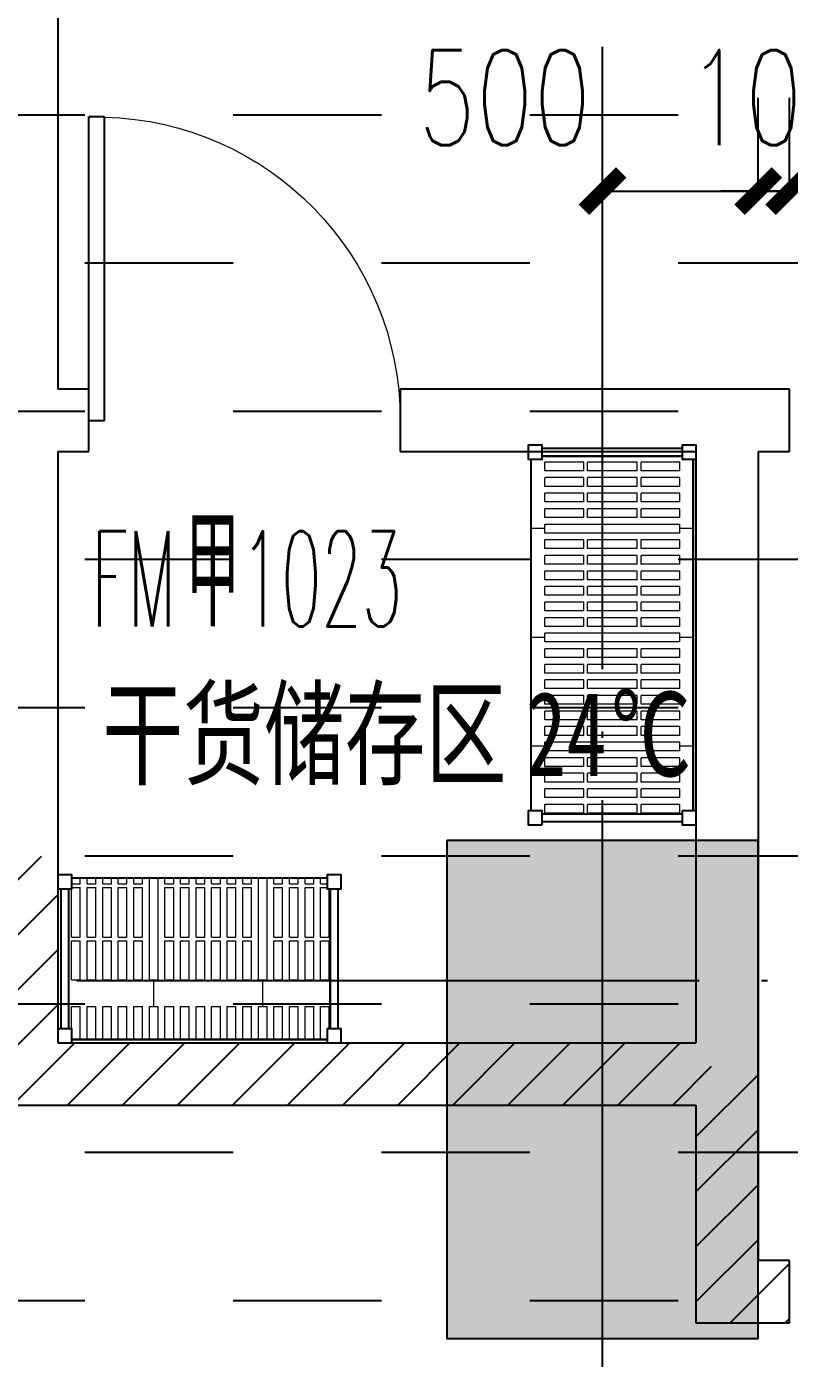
# Model space of a CAD drawing. Header units: millimetres. Extents: x 12325263 to 13848842, y -1463133 to 573208.
# Drawn here: x 12576147 to 12578597, y -844101 to -839822 of the extents above; entities that cross this region are included whole.
import ezdxf
from ezdxf.xclip import XClip

# ---------------------------------------------------------------- set-up
doc = ezdxf.new("R2010")
doc.units = ezdxf.units.MM
doc.header["$LTSCALE"] = 1000
doc.header["$XCLIPFRAME"] = 0
doc.linetypes.add('DOTE', pattern=[2.42, 2, -0.2, 0.02, -0.2])
for name, color, linetype in [('A-ANNO-DIMS', 83, 'Continuous'), ('A-ANNO-TEXT', 7, 'Continuous'), ('A-AXIS', 16, 'DOTE'), ('A-COLS', 6, 'Continuous'), ('A-WALL', 5, 'Continuous'), ('A-WALL-PATT', 8, 'Continuous'), ('A_WALL(防火墙)', 151, 'Continuous'), ('DOOR_FIRE', 1, 'Continuous'), ('DOOR_FIRE_TEXT', 7, 'Continuous'), ('fur202301', 252, 'Continuous'), ('PUB_HATCH', 8, 'Continuous'), ('WALL', 5, 'Continuous'), ('WALL-SHATCH', 8, 'Continuous'), ('建筑-楼板开洞', 251, 'Continuous')]:
    doc.layers.add(name, color=color, linetype=linetype)
doc.styles.add('_TCH_DIM_T3', font='SIMPLEX.shx', dxfattribs={"width": 0.705882, "bigfont": 'GBCBIG.shx'})
doc.styles.add('_TCH_WINDOW', font='SIMPLEX', dxfattribs={"width": 0.7, "height": 3.5, "bigfont": 'GBCBIG'})
doc.styles.add('TITXV', font='', dxfattribs={"width": 0.7})
doc.styles.get('TITXV').set_extended_font_data('SimSun')
doc.dimstyles.new('_TCH_ARCH&&120', dxfattribs={"dimtxt": 306, "dimasz": 120, "dimexe": 300, "dimexo": 360, "dimgap": 147, "dimtad": 1, "dimdec": 0, "dimzin": 0, "dimdsep": 46, "dimtxsty": '_TCH_DIM_T3', "dimblk": 'ARCHTICK', "dimcen": 0.09, "dimclrt": 7, "dimazin": 2, "dimtfac": 1, "dimtdec": 0, "dimtix": 1, "dimtmove": 2, "dimatfit": 3, "dimfxl": 1, "dimfxlon": 1, "dimtolj": 1, "dimtzin": 0, "dimarcsym": 0})
pattern_1 = [(45, (0, 89.76), (-88.388383, 88.388383), [])]

# ---------------------------------------------------------------- blocks, each defined once
blk = doc.blocks.new('adgshg13-A$C7F010FC0')
at = {"layer": 'WALL-SHATCH'}
h = blk.add_hatch(color=256, dxfattribs=at)
h.dxf.hatch_style = 1
h.paths.add_polyline_path([(-60384.2, -16880.9), (-763.2, 197.5), (12587.6, -13153.3), (12587.6, -157996), (-162964.9, -188820.4), (-171262.4, -180522.9), (-171262.4, -31310.9), (-150707.2, -10755.7), (-131860.1, -7980.9), (-99162.4, -7980.9), (-99162.4, -4980.9), (-76620.4, -4980.9), (-70107.7, -16880.9)], flags=16)
h.paths.add_polyline_path([(-60091.2, -16380.9), (-646.9, 646.9), (12987.6, -12987.6), (12987.6, -158331.9), (-163100.6, -189250.4), (-171662.4, -180688.6), (-171662.4, -31145.2), (-150777.9, -10260.7), (-131896.7, -7480.9), (-99562.4, -7480.9), (-99562.4, -4580.9), (-76365.6, -4580.9), (-69907.5, -16380.9)])
blk = doc.blocks.new('A$C4C7A72D3')
at = {"layer": 'WALL', "color": 1}
blk.add_blockref('adgshg13-A$C7F010FC0', (210433, 205503.6), dxfattribs=at)
blk = doc.blocks.new('qlzw')
at = {"layer": 'A-AXIS'}
for p, q in [((12444566.8, 979489.8), (12444566.8, 1082089.8)), ((12411416.8, 1038989.8), (12486866.8, 1038989.8))]:
    blk.add_line(p, q, dxfattribs=at)
blk = doc.blocks.new('_FZH')
blk.add_lwpolyline([(-0.5, -0.5), (0.5, -0.5), (0.5, 0.5), (-0.5, 0.5)], close=True)
at = {"layer": 'PUB_HATCH'}
blk.add_solid([(-0.5, -0.5), (0.5, -0.5), (-0.5, 0.5), (0.5, 0.5)], dxfattribs=at)
blk = doc.blocks.new('asdfdsfds')
at = {"layer": 'A-COLS', "xscale": 1600, "yscale": 1000, "zscale": 1000, "rotation": 270}
blk.add_blockref('_FZH', (-26300, 42650), dxfattribs=at)
blk = doc.blocks.new('*U1652')
at = {"layer": 'fur202301', "lineweight": 0}
h = blk.add_hatch(dxfattribs=at)
h.set_pattern_fill('CAMBRO层板', color=256, pattern_type=2)
h.set_pattern_definition([(0, (-5559.2, -2045), (0, 520), [28, -322]), (0, (-5559.2, -1920), (0, 520), [28, -322]), (90, (-5559.18, -2045.03), (-350, 2e-14), [125, -395]), (90, (-5531.18, -2045.03), (-350, 2e-14), [125, -395]), (0, (-5559.2, -1748), (0, 520), [28, -322]), (0, (-5559.2, -1908), (0, 520), [28, -322]), (90, (-5559.18, -1908.03), (-350, 2e-14), [160, -360]), (90, (-5531.18, -1908.03), (-350, 2e-14), [160, -360]), (0, (-5559.2, -1611), (0, 520), [28, -322]), (0, (-5559.2, -1736), (0, 520), [28, -322]), (90, (-5559.18, -1736.03), (-350, 2e-14), [125, -395]), (90, (-5531.18, -1736.03), (-350, 2e-14), [125, -395]), (0, (-5509.2, -2045), (0, 520), [28, -322]), (0, (-5509.2, -1920), (0, 520), [28, -322]), (90, (-5509.18, -2045.03), (-350, 2e-14), [125, -395]), (90, (-5481.18, -2045.03), (-350, 2e-14), [125, -395]), (0, (-5509.2, -1748), (0, 520), [28, -322]), (0, (-5509.2, -1908), (0, 520), [28, -322]), (90, (-5509.18, -1908.03), (-350, 2e-14), [160, -360]), (90, (-5481.18, -1908.03), (-350, 2e-14), [160, -360]), (0, (-5509.2, -1611), (0, 520), [28, -322]), (0, (-5509.2, -1736), (0, 520), [28, -322]), (90, (-5509.18, -1736.03), (-350, 2e-14), [125, -395]), (90, (-5481.18, -1736.03), (-350, 2e-14), [125, -395]), (0, (-5459.2, -2045), (0, 520), [28, -322]), (0, (-5459.2, -1920), (0, 520), [28, -322]), (90, (-5459.18, -2045.03), (-350, 2e-14), [125, -395]), (90, (-5431.18, -2045.03), (-350, 2e-14), [125, -395]), (0, (-5459.2, -1748), (0, 520), [28, -322]), (0, (-5459.2, -1908), (0, 520), [28, -322]), (90, (-5459.18, -1908.03), (-350, 2e-14), [160, -360]), (90, (-5431.18, -1908.03), (-350, 2e-14), [160, -360]), (0, (-5459.2, -1611), (0, 520), [28, -322]), (0, (-5459.2, -1736), (0, 520), [28, -322]), (90, (-5459.18, -1736.03), (-350, 2e-14), [125, -395]), (90, (-5431.18, -1736.03), (-350, 2e-14), [125, -395]), (0, (-5409.2, -2045), (0, 520), [28, -322]), (0, (-5409.2, -1920), (0, 520), [28, -322]), (90, (-5409.18, -2045.03), (-350, 2e-14), [125, -395]), (90, (-5381.18, -2045.03), (-350, 2e-14), [125, -395]), (0, (-5409.2, -1748), (0, 520), [28, -322]), (0, (-5409.2, -1908), (0, 520), [28, -322]), (90, (-5409.18, -1908.03), (-350, 2e-14), [160, -360]), (90, (-5381.18, -1908.03), (-350, 2e-14), [160, -360]), (0, (-5409.2, -1611), (0, 520), [28, -322]), (0, (-5409.2, -1736), (0, 520), [28, -322]), (90, (-5409.18, -1736.03), (-350, 2e-14), [125, -395]), (90, (-5381.18, -1736.03), (-350, 2e-14), [125, -395]), (0, (-5359.2, -2045), (0, 520), [28, -322]), (0, (-5359.2, -1920), (0, 520), [28, -322]), (90, (-5359.18, -2045.03), (-350, 2e-14), [125, -395]), (90, (-5331.18, -2045.03), (-350, 2e-14), [125, -395]), (0, (-5359.2, -1748), (0, 520), [28, -322]), (0, (-5359.2, -1908), (0, 520), [28, -322]), (90, (-5359.18, -1908.03), (-350, 2e-14), [160, -360]), (90, (-5331.18, -1908.03), (-350, 2e-14), [160, -360]), (0, (-5359.2, -1611), (0, 520), [28, -322]), (0, (-5359.2, -1736), (0, 520), [28, -322]), (90, (-5359.18, -1736.03), (-350, 2e-14), [125, -395]), (90, (-5331.18, -1736.03), (-350, 2e-14), [125, -395]), (0, (-5309.2, -2045), (0, 520), [28, -322]), (0, (-5309.2, -1920), (0, 520), [28, -322]), (90, (-5309.18, -2045.03), (-350, 2e-14), [125, -395]), (90, (-5281.18, -2045.03), (-350, 2e-14), [125, -395]), (0, (-5309.2, -1748), (0, 520), [28, -322]), (0, (-5309.2, -1908), (0, 520), [28, -322]), (90, (-5309.18, -1908.03), (-350, 2e-14), [160, -360]), (90, (-5281.18, -1908.03), (-350, 2e-14), [160, -360]), (0, (-5309.2, -1611), (0, 520), [28, -322]), (0, (-5309.2, -1736), (0, 520), [28, -322]), (90, (-5309.18, -1736.03), (-350, 2e-14), [125, -395]), (90, (-5281.18, -1736.03), (-350, 2e-14), [125, -395]), (0, (-5259.2, -2045), (0, 520), [28, -322]), (0, (-5259.2, -1611), (0, 520), [28, -322]), (90, (-5259.18, -2045.03), (-350, 2e-14), [434, -86]), (90, (-5231.18, -2045.03), (-350, 2e-14), [434, -86]), (90, (-5244.5, -1610.93), (-350, 2e-14), [43.033, -476.967]), (90, (-5244.5, -2087.9), (-350, 2e-14), [42.776, -477.224])])
h.paths.add_polyline_path([(35, -45), (45, -45), (45, -10), (865, -10), (865, -45), (875, -45), (875, -495), (865, -495), (865, -530), (45, -530), (45, -495), (35, -495)])
for points in [[(0, -45), (45, -45), (45, 0), (0, 0)], [(865, -45), (910, -45), (910, 0), (865, 0)], [(35, -45), (45, -45), (45, -10), (865, -10), (865, -45), (875, -45), (875, -495), (865, -495), (865, -530), (45, -530), (45, -495), (35, -495)], [(0, -540), (45, -540), (45, -495), (0, -495)], [(865, -540), (910, -540), (910, -495), (865, -495)]]:
    blk.add_lwpolyline(points, close=True)
for points in [[(45, -10), (865, -10)], [(10, -495), (10, -45)], [(35, -495), (35, -45)], [(875, -495), (875, -45)], [(900, -495), (900, -45)], [(45, -530), (865, -530)]]:
    blk.add_lwpolyline(points)
blk = doc.blocks.new('*U1647')
at = {"layer": 'fur202301', "lineweight": 0}
h = blk.add_hatch(dxfattribs=at)
h.set_pattern_fill('CAMBRO层板', color=256, pattern_type=2)
h.set_pattern_definition([(0, (-5249.2, -2045), (0, 520), [28, -322]), (0, (-5249.2, -1920), (0, 520), [28, -322]), (90, (-5249.18, -2045.03), (-350, 2e-14), [125, -395]), (90, (-5221.18, -2045.03), (-350, 2e-14), [125, -395]), (0, (-5249.2, -1748), (0, 520), [28, -322]), (0, (-5249.2, -1908), (0, 520), [28, -322]), (90, (-5249.18, -1908.03), (-350, 2e-14), [160, -360]), (90, (-5221.18, -1908.03), (-350, 2e-14), [160, -360]), (0, (-5249.2, -1611), (0, 520), [28, -322]), (0, (-5249.2, -1736), (0, 520), [28, -322]), (90, (-5249.18, -1736.03), (-350, 2e-14), [125, -395]), (90, (-5221.18, -1736.03), (-350, 2e-14), [125, -395]), (0, (-5199.2, -2045), (0, 520), [28, -322]), (0, (-5199.2, -1920), (0, 520), [28, -322]), (90, (-5199.18, -2045.03), (-350, 2e-14), [125, -395]), (90, (-5171.18, -2045.03), (-350, 2e-14), [125, -395]), (0, (-5199.2, -1748), (0, 520), [28, -322]), (0, (-5199.2, -1908), (0, 520), [28, -322]), (90, (-5199.18, -1908.03), (-350, 2e-14), [160, -360]), (90, (-5171.18, -1908.03), (-350, 2e-14), [160, -360]), (0, (-5199.2, -1611), (0, 520), [28, -322]), (0, (-5199.2, -1736), (0, 520), [28, -322]), (90, (-5199.18, -1736.03), (-350, 2e-14), [125, -395]), (90, (-5171.18, -1736.03), (-350, 2e-14), [125, -395]), (0, (-5149.2, -2045), (0, 520), [28, -322]), (0, (-5149.2, -1920), (0, 520), [28, -322]), (90, (-5149.18, -2045.03), (-350, 2e-14), [125, -395]), (90, (-5121.18, -2045.03), (-350, 2e-14), [125, -395]), (0, (-5149.2, -1748), (0, 520), [28, -322]), (0, (-5149.2, -1908), (0, 520), [28, -322]), (90, (-5149.18, -1908.03), (-350, 2e-14), [160, -360]), (90, (-5121.18, -1908.03), (-350, 2e-14), [160, -360]), (0, (-5149.2, -1611), (0, 520), [28, -322]), (0, (-5149.2, -1736), (0, 520), [28, -322]), (90, (-5149.18, -1736.03), (-350, 2e-14), [125, -395]), (90, (-5121.18, -1736.03), (-350, 2e-14), [125, -395]), (0, (-5099.2, -2045), (0, 520), [28, -322]), (0, (-5099.2, -1920), (0, 520), [28, -322]), (90, (-5099.18, -2045.03), (-350, 2e-14), [125, -395]), (90, (-5071.18, -2045.03), (-350, 2e-14), [125, -395]), (0, (-5099.2, -1748), (0, 520), [28, -322]), (0, (-5099.2, -1908), (0, 520), [28, -322]), (90, (-5099.18, -1908.03), (-350, 2e-14), [160, -360]), (90, (-5071.18, -1908.03), (-350, 2e-14), [160, -360]), (0, (-5099.2, -1611), (0, 520), [28, -322]), (0, (-5099.2, -1736), (0, 520), [28, -322]), (90, (-5099.18, -1736.03), (-350, 2e-14), [125, -395]), (90, (-5071.18, -1736.03), (-350, 2e-14), [125, -395]), (0, (-5049.2, -2045), (0, 520), [28, -322]), (0, (-5049.2, -1920), (0, 520), [28, -322]), (90, (-5049.18, -2045.03), (-350, 2e-14), [125, -395]), (90, (-5021.18, -2045.03), (-350, 2e-14), [125, -395]), (0, (-5049.2, -1748), (0, 520), [28, -322]), (0, (-5049.2, -1908), (0, 520), [28, -322]), (90, (-5049.18, -1908.03), (-350, 2e-14), [160, -360]), (90, (-5021.18, -1908.03), (-350, 2e-14), [160, -360]), (0, (-5049.2, -1611), (0, 520), [28, -322]), (0, (-5049.2, -1736), (0, 520), [28, -322]), (90, (-5049.18, -1736.03), (-350, 2e-14), [125, -395]), (90, (-5021.18, -1736.03), (-350, 2e-14), [125, -395]), (0, (-4999.2, -2045), (0, 520), [28, -322]), (0, (-4999.2, -1920), (0, 520), [28, -322]), (90, (-4999.18, -2045.03), (-350, 2e-14), [125, -395]), (90, (-4971.18, -2045.03), (-350, 2e-14), [125, -395]), (0, (-4999.2, -1748), (0, 520), [28, -322]), (0, (-4999.2, -1908), (0, 520), [28, -322]), (90, (-4999.18, -1908.03), (-350, 2e-14), [160, -360]), (90, (-4971.18, -1908.03), (-350, 2e-14), [160, -360]), (0, (-4999.2, -1611), (0, 520), [28, -322]), (0, (-4999.2, -1736), (0, 520), [28, -322]), (90, (-4999.18, -1736.03), (-350, 2e-14), [125, -395]), (90, (-4971.18, -1736.03), (-350, 2e-14), [125, -395]), (0, (-4949.2, -2045), (0, 520), [28, -322]), (0, (-4949.2, -1611), (0, 520), [28, -322]), (90, (-4949.18, -2045.03), (-350, 2e-14), [434, -86]), (90, (-4921.18, -2045.03), (-350, 2e-14), [434, -86]), (90, (-4934.5, -1610.93), (-350, 2e-14), [43.033, -476.967]), (90, (-4934.5, -2087.9), (-350, 2e-14), [42.776, -477.224])])
h.paths.add_polyline_path([(35, -45), (45, -45), (45, -10), (1175, -10), (1175, -45), (1185, -45), (1185, -495), (1175, -495), (1175, -530), (45, -530), (45, -495), (35, -495)])
for points in [[(0, -45), (45, -45), (45, 0), (0, 0)], [(1175, -45), (1220, -45), (1220, 0), (1175, 0)], [(35, -45), (45, -45), (45, -10), (1175, -10), (1175, -45), (1185, -45), (1185, -495), (1175, -495), (1175, -530), (45, -530), (45, -495), (35, -495)], [(0, -540), (45, -540), (45, -495), (0, -495)], [(1175, -540), (1220, -540), (1220, -495), (1175, -495)]]:
    blk.add_lwpolyline(points, close=True)
for points in [[(45, -10), (1175, -10)], [(10, -495), (10, -45)], [(35, -495), (35, -45)], [(1185, -495), (1185, -45)], [(1210, -495), (1210, -45)], [(45, -530), (1175, -530)]]:
    blk.add_lwpolyline(points)
blk = doc.blocks.new('sdfgsdffhg')
at = {"layer": 'fur202301', "rotation": 90}
blk.add_blockref('*U1647', (-3326.6, 31669.9, 0), dxfattribs=at)
at = {"layer": 'fur202301'}
blk.add_blockref('*U1652', (-4836.6, 31510), dxfattribs=at)
blk = doc.blocks.new('_ArchTick')
at = {"color": 0, "linetype": 'ByBlock', "const_width": 0.4}
blk.add_lwpolyline([(-0.5, -0.5), (0.5, 0.5)], dxfattribs=at)
blk = doc.blocks.new('*D4195')
at = {"layer": 'A-ANNO-DIMS', "color": 0, "lineweight": -2, "transparency": 16777216}
for p, q in [((12578596.8, -840351), (12578596.8, -840050)), ((12579596.8, -840351), (12579596.8, -840050)), ((12578596.8, -840350), (12578476.8, -840350)), ((12578596.8, -840350), (12579596.8, -840350)), ((12579596.8, -840350), (12579716.8, -840350))]:
    blk.add_line(p, q, dxfattribs=at)
at = {"layer": 'Defpoints', "color": 0, "transparency": 16777216}
for p in [(12579596.8, -840350), (12578596.8, -840986.8), (12579596.8, -840986.8)]:
    blk.add_point(p, dxfattribs=at)
at = {"layer": 'A-ANNO-DIMS', "color": 0, "lineweight": -2, "transparency": 16777216, "xscale": 120, "yscale": 120, "zscale": 120}
blk.add_blockref('_ArchTick', (12578596.8, -840350), dxfattribs=at)
at = {"layer": 'A-ANNO-DIMS', "color": 0, "lineweight": -2, "transparency": 16777216, "xscale": 120, "yscale": 120, "zscale": 120, "rotation": 180}
blk.add_blockref('_ArchTick', (12579596.8, -840350), dxfattribs=at)
at = {"layer": 'A-ANNO-DIMS', "color": 7, "transparency": 16777216, "insert": (12579096.8, -840050), "char_height": 306, "attachment_point": 5, "style": '_TCH_DIM_T3'}
blk.add_mtext('\\A1;1000', dxfattribs=at)
blk = doc.blocks.new('*D4196')
at = {"layer": 'A-ANNO-DIMS', "color": 0, "lineweight": -2, "transparency": 16777216}
for p, q in [((12578496.8, -840351), (12578496.8, -840050)), ((12578596.8, -840351), (12578596.8, -840050)), ((12578496.8, -840350), (12578376.8, -840350)), ((12578496.8, -840350), (12578596.8, -840350)), ((12578596.8, -840350), (12578716.8, -840350))]:
    blk.add_line(p, q, dxfattribs=at)
at = {"layer": 'Defpoints', "color": 0, "transparency": 16777216}
for p in [(12578596.8, -840350), (12578496.8, -840986.8), (12578596.8, -840986.8)]:
    blk.add_point(p, dxfattribs=at)
at = {"layer": 'A-ANNO-DIMS', "color": 0, "lineweight": -2, "transparency": 16777216, "xscale": 120, "yscale": 120, "zscale": 120}
blk.add_blockref('_ArchTick', (12578496.8, -840350), dxfattribs=at)
at = {"layer": 'A-ANNO-DIMS', "color": 0, "lineweight": -2, "transparency": 16777216, "xscale": 120, "yscale": 120, "zscale": 120, "rotation": 180}
blk.add_blockref('_ArchTick', (12578596.8, -840350), dxfattribs=at)
at = {"layer": 'A-ANNO-DIMS', "color": 7, "transparency": 16777216, "insert": (12578546.8, -840050), "char_height": 306, "attachment_point": 5, "style": '_TCH_DIM_T3'}
blk.add_mtext('\\A1;100', dxfattribs=at)
blk = doc.blocks.new('*D4197')
at = {"layer": 'A-ANNO-DIMS', "color": 0, "lineweight": -2, "transparency": 16777216}
for p, q in [((12577996.8, -840351), (12577996.8, -840050)), ((12578496.8, -840351), (12578496.8, -840050)), ((12577996.8, -840350), (12578496.8, -840350))]:
    blk.add_line(p, q, dxfattribs=at)
at = {"layer": 'Defpoints', "color": 0, "transparency": 16777216}
for p in [(12578496.8, -840350), (12577996.8, -840986.8), (12578496.8, -840986.8)]:
    blk.add_point(p, dxfattribs=at)
at = {"layer": 'A-ANNO-DIMS', "color": 0, "lineweight": -2, "transparency": 16777216, "xscale": 120, "yscale": 120, "zscale": 120, "rotation": 180}
blk.add_blockref('_ArchTick', (12577996.8, -840350), dxfattribs=at)
at = {"layer": 'A-ANNO-DIMS', "color": 0, "lineweight": -2, "transparency": 16777216, "xscale": 120, "yscale": 120, "zscale": 120}
blk.add_blockref('_ArchTick', (12578496.8, -840350), dxfattribs=at)
at = {"layer": 'A-ANNO-DIMS', "color": 7, "transparency": 16777216, "insert": (12577682.4, -840050), "char_height": 306, "attachment_point": 5, "style": '_TCH_DIM_T3'}
blk.add_mtext('\\A1;500', dxfattribs=at)
blk = doc.blocks.new('*D4323')
at = {"layer": 'A-ANNO-DIMS', "color": 0, "lineweight": -2, "transparency": 16777216}
for p, q in [((12575531, -840236.8), (12575230, -840236.8)), ((12575530, -841186.8), (12575530, -840236.8)), ((12575531, -841186.8), (12575230, -841186.8))]:
    blk.add_line(p, q, dxfattribs=at)
at = {"layer": 'Defpoints', "color": 0, "transparency": 16777216}
for p in [(12575530, -840236.8), (12576246.8, -840236.8), (12576246.8, -841186.8)]:
    blk.add_point(p, dxfattribs=at)
at = {"layer": 'A-ANNO-DIMS', "color": 0, "lineweight": -2, "transparency": 16777216, "xscale": 120, "yscale": 120, "zscale": 120}
for p, rotation in [((12575530, -840236.8), 90), ((12575530, -841186.8), 270)]:
    blk.add_blockref('_ArchTick', p, dxfattribs=dict(at, rotation=rotation))
at = {"layer": 'A-ANNO-DIMS', "color": 7, "transparency": 16777216, "insert": (12575230, -840711.8), "char_height": 306, "attachment_point": 5, "rotation": 90, "style": '_TCH_DIM_T3'}
blk.add_mtext('\\A1;950', dxfattribs=at)
blk = doc.blocks.new('*D4324')
at = {"layer": 'A-ANNO-DIMS', "color": 0, "lineweight": -2, "transparency": 16777216}
for p, q in [((12575531, -841186.8), (12575230, -841186.8)), ((12575530, -842386.8), (12575530, -841186.8)), ((12575531, -842386.8), (12575230, -842386.8))]:
    blk.add_line(p, q, dxfattribs=at)
at = {"layer": 'Defpoints', "color": 0, "transparency": 16777216}
for p in [(12575530, -841186.8), (12576246.8, -841186.8), (12576246.8, -842386.8)]:
    blk.add_point(p, dxfattribs=at)
at = {"layer": 'A-ANNO-DIMS', "color": 0, "lineweight": -2, "transparency": 16777216, "xscale": 120, "yscale": 120, "zscale": 120}
for p, rotation in [((12575530, -841186.8), 90), ((12575530, -842386.8), 270)]:
    blk.add_blockref('_ArchTick', p, dxfattribs=dict(at, rotation=rotation))
at = {"layer": 'A-ANNO-DIMS', "color": 7, "transparency": 16777216, "insert": (12575230, -841786.8), "char_height": 306, "attachment_point": 5, "rotation": 90, "style": '_TCH_DIM_T3'}
blk.add_mtext('\\A1;1200', dxfattribs=at)
blk = doc.blocks.new('*D4325')
at = {"layer": 'A-ANNO-DIMS', "color": 0, "lineweight": -2, "transparency": 16777216}
for p, q in [((12575530, -842386.8), (12575530, -842266.8)), ((12575531, -842386.8), (12575230, -842386.8)), ((12575530, -842886.8), (12575530, -842386.8)), ((12575531, -842886.8), (12575230, -842886.8)), ((12575530, -842886.8), (12575530, -843006.8))]:
    blk.add_line(p, q, dxfattribs=at)
at = {"layer": 'Defpoints', "color": 0, "transparency": 16777216}
for p in [(12575530, -842386.8), (12576246.8, -842386.8), (12576246.8, -842886.8)]:
    blk.add_point(p, dxfattribs=at)
at = {"layer": 'A-ANNO-DIMS', "color": 0, "lineweight": -2, "transparency": 16777216, "xscale": 120, "yscale": 120, "zscale": 120}
for p, rotation in [((12575530, -842386.8), 270), ((12575530, -842886.8), 90)]:
    blk.add_blockref('_ArchTick', p, dxfattribs=dict(at, rotation=rotation))
at = {"layer": 'A-ANNO-DIMS', "color": 7, "transparency": 16777216, "insert": (12575230, -842636.8), "char_height": 306, "attachment_point": 5, "rotation": 90, "style": '_TCH_DIM_T3'}
blk.add_mtext('\\A1;500', dxfattribs=at)
blk = doc.blocks.new('*D4326')
at = {"layer": 'A-ANNO-DIMS', "color": 0, "lineweight": -2, "transparency": 16777216}
for p, q in [((12575530, -842886.8), (12575530, -842766.8)), ((12575531, -842886.8), (12575230, -842886.8)), ((12575530, -843286.8), (12575530, -842886.8)), ((12575531, -843286.8), (12575230, -843286.8)), ((12575530, -843286.8), (12575530, -843406.8))]:
    blk.add_line(p, q, dxfattribs=at)
at = {"layer": 'Defpoints', "color": 0, "transparency": 16777216}
for p in [(12575530, -842886.8), (12576246.8, -842886.8), (12576246.8, -843286.8)]:
    blk.add_point(p, dxfattribs=at)
at = {"layer": 'A-ANNO-DIMS', "color": 0, "lineweight": -2, "transparency": 16777216, "xscale": 120, "yscale": 120, "zscale": 120}
for p, rotation in [((12575530, -842886.8), 270), ((12575530, -843286.8), 90)]:
    blk.add_blockref('_ArchTick', p, dxfattribs=dict(at, rotation=rotation))
at = {"layer": 'A-ANNO-DIMS', "color": 7, "transparency": 16777216, "insert": (12575230, -843086.8), "char_height": 306, "attachment_point": 5, "rotation": 90, "style": '_TCH_DIM_T3'}
blk.add_mtext('\\A1;400', dxfattribs=at)
blk = doc.blocks.new('$DorLib2D$00000001')
for p, q in [((0.45, 0.975), (0.5, 0.975)), ((0.45, 0), (0.45, 0.975)), ((0.5, 0), (0.5, 0.975)), ((0.5, 0), (0.45, 0))]:
    blk.add_line(p, q)
at = {"lineweight": 13}
blk.add_arc((0.475, 0), 0.975, 91.4693, 180, dxfattribs=at)

msp = doc.modelspace()

# ---------------------------------------------------------------- block references
ref = msp.add_blockref('A$C4C7A72D3', (12385714.9, -906209.5), dxfattribs=dict(rotation=350.041249254255))
XClip(ref).set_block_clipping_path([(223442.8584877662, 85923.1187333744), (220542.7961432356, 85923.1422391906), (220542.8579492103, 89292.823275506), (211526.9150355905, 89292.8101311298), (210631.4331447985, 94392.8080583527), (206113.3685902953, 94392.8025418455), (206001.4315187763, 95030.3127344656), (204376.2826588508, 94744.9613686837), (203364.4570056833, 100506.9030052917), (197947.3947122637, 99555.7482674252), (192482.3428474721, 130679.4765393781), (190118.7804593667, 130264.4504016289), (191623.4071957469, 121695.6427078634), (177046.6486519482, 119136.2011700841), (175707.6223907359, 126760.8483765714), (173902.988371335, 128026.4039125028), (169528.3854461554, 127258.2903269802), (169070.0967394859, 129868.3614864857), (163308.2517458182, 128856.6693391807), (163766.52659606, 126246.6171700556), (159679.1795131005, 125528.9180921423), (170669.6888374612, 62935.797914044), (167222.1989369914, 62330.4650948944), (167939.7759490944, 58243.6808593175), (171386.9528796654, 58848.2912487988), (172857.0656793863, 50477.0032648193), (165962.5026008021, 49266.4230898353), (168037.7813034765, 37447.1796448426), (140649.9584970828, 32638.2390106404), (115387.9799239188, 28202.5781787895), (95598.7254695911, 140907.4332163476), (226939.476109907, 163968.8668500402), (240128.6952811591, 88852.8973128139)])

# ---------------------------------------------------------------- next in the draw order: hatches: boundary and pattern name
at = {"layer": '建筑-楼板开洞'}
h = msp.add_hatch(dxfattribs=at)
h.set_pattern_fill('DASH', color=256, scale=500)
h.set_pattern_definition([(0, (0, 0), (476.25, 476.25), [476.25, -476.25])])
h.paths.add_polyline_path([(12597696.7, -842386.8), (12590696.8, -842386.9), (12590697.1, -843986.8), (12595796.8, -843986.9), (12595797.1, -849736.9), (12588796.8, -849736.8), (12588796.8, -851936.8), (12564896.8, -851936.8), (12564896.8, -816186.8), (12568846.8, -816186.8), (12568846.8, -816040), (12568846.8, -807536.8), (12574696.8, -807536.8), (12574696.8, -810386.8), (12575896.8, -810386.8), (12579055.2, -810386.8), (12580496.9, -811828.2), (12580696.9, -819086.9), (12595696.9, -819086.7), (12595696.9, -812786.8), (12597696.7, -812786.8)])

# ---------------------------------------------------------------- next in the draw order: block references
at = {"color": 2}
msp.add_blockref('qlzw', (133430, -1881876.5), dxfattribs=at)
msp.add_blockref('asdfdsfds', (12604296.8, -885886.8))

# ---------------------------------------------------------------- next in the draw order: block references
msp.add_blockref('sdfgsdffhg', (12581083.9, -874056.8, 0))

# ---------------------------------------------------------------- next in the draw order: hatches: boundary and pattern name
at = {"layer": 'A-WALL-PATT'}
h = msp.add_hatch(dxfattribs=at)
h.set_pattern_fill('普通砖', color=256, scale=50, style=0)
h.set_pattern_definition(pattern_1)
h.paths.add_polyline_path([(12576113.5, -842486.8), (12576046.8, -842586.8), (12576046.8, -843286.8), (12576246.8, -843086.8), (12576246.8, -842486.8)])
h = msp.add_hatch(dxfattribs=at)
h.set_pattern_fill('普通砖', color=256, scale=50, style=0)
h.set_pattern_definition(pattern_1)
h.paths.add_polyline_path([(12576246.8, -843086.8), (12576046.8, -843286.8), (12578296.8, -843286.8), (12578363.5, -843186.8), (12578296.8, -843086.8)])
h = msp.add_hatch(dxfattribs=at)
h.set_pattern_fill('普通砖', color=256, scale=50, style=0)
h.set_pattern_definition(pattern_1)
h.paths.add_polyline_path([(12578363.5, -843186.8), (12578296.8, -843286.8), (12578296.8, -843986.6), (12578496.8, -843786.6), (12578496.8, -843186.8)])
h = msp.add_hatch(dxfattribs=at)
h.set_pattern_fill('普通砖', color=256, scale=50, style=0)
h.set_pattern_definition(pattern_1)
h.paths.add_polyline_path([(12578296.8, -843986.6), (12578596.8, -843986.6), (12578596.8, -843786.6), (12578496.8, -843786.6)])

# ---------------------------------------------------------------- next in the draw order: linework, layer by layer
at = {"layer": 'A-WALL'}
for p, q in [((12576246.8, -836986.8), (12576246.8, -840136.8)), ((12576246.8, -840136.8), (12576246.8, -840986.8)), ((12576346.8, -840986.8), (12576246.8, -840986.8)), ((12576346.8, -841186.8), (12576346.8, -840986.8)), ((12578396.8, -840986.8), (12577346.8, -840986.8)), ((12577346.8, -840986.8), (12577346.8, -841186.8)), ((12578596.8, -840986.8), (12578396.8, -840986.8)), ((12578596.8, -841186.8), (12578596.8, -840986.8)), ((12576246.8, -841186.8), (12576346.8, -841186.8)), ((12576246.8, -841186.8), (12576246.8, -842486.8)), ((12577346.8, -841186.8), (12578296.8, -841186.8)), ((12578296.8, -841186.8), (12578296.8, -843086.8)), ((12578496.8, -841186.8), (12578496.8, -843186.8)), ((12578496.8, -841186.8), (12578596.8, -841186.8))]:
    msp.add_line(p, q, dxfattribs=at)
at = {"layer": 'A_WALL(防火墙)'}
for p, q in [((12576246.8, -842486.8), (12576246.8, -843086.8)), ((12576246.8, -843086.8), (12578296.8, -843086.8)), ((12578496.8, -843186.8), (12578496.8, -843786.6)), ((12576046.8, -843286.8), (12578296.8, -843286.8)), ((12578296.8, -843286.8), (12578296.8, -843986.6)), ((12578596.8, -843786.6), (12578496.8, -843786.6)), ((12578596.8, -843986.6), (12578596.8, -843786.6)), ((12578296.8, -843986.6), (12578596.8, -843986.6))]:
    msp.add_line(p, q, dxfattribs=at)

# ---------------------------------------------------------------- next in the draw order: block references
at = {"layer": 'DOOR_FIRE', "xscale": -1000, "yscale": 1000, "zscale": 200, "rotation": 359.9999999995287}
msp.add_blockref('$DorLib2D$00000001', (12576846.8, -841086.8), dxfattribs=at)

# ---------------------------------------------------------------- next in the draw order: texts
at = {"layer": 'A-ANNO-TEXT', "style": 'TITXV', "width": 0.7}
for s, p in [('干货储存区', (12576390, -842230)), ('24', (12577751, -842230)), ('℃', (12578023.2, -842230))]:
    msp.add_text(s, height=271.9, dxfattribs=at).set_placement(p)
at = {"layer": 'DOOR_FIRE_TEXT', "style": '_TCH_WINDOW'}
for s, height, width, p in [('甲', 347.2, 0.7, (12576657.5, -841749.1)), ('FM', 306, 0.494118, (12576355.1, -841749.1)), ('1023', 306, 0.494118, (12576834.5, -841749.1))]:
    msp.add_text(s, height=height, dxfattribs=dict(at, width=width)).set_placement(p)

# ---------------------------------------------------------------- next in the draw order: dimensions: what is measured, and where the dimension line sits
at = {"layer": 'A-ANNO-DIMS'}
dim = msp.add_linear_dim(base=(12578496.8, -840350), p1=(12577996.8, -840986.8), p2=(12578496.8, -840986.8), angle=360, dimstyle='_TCH_ARCH&&120', dxfattribs=at)
dim.commit()
dim.dimension.update_dxf_attribs({"geometry": '*D4197', "text_midpoint": (12577682.4, -840050), "dimtype": 129})
for p1, p2, distance, picture, middle in [((12578496.8, -840986.8), (12578596.8, -840986.8), 636.8, '*D4196', (12578546.8, -840050)), ((12578596.8, -840986.8), (12579596.8, -840986.8), 636.8, '*D4195', (12579096.8, -840050)), ((12576246.8, -841186.8), (12576246.8, -840236.8), 716.8, '*D4323', (12575230, -840711.8)), ((12576246.8, -842386.8), (12576246.8, -841186.8), 716.8, '*D4324', (12575230, -841786.8)), ((12576246.8, -842886.8), (12576246.8, -842386.8), 716.8, '*D4325', (12575230, -842636.8)), ((12576246.8, -843286.8), (12576246.8, -842886.8), 716.8, '*D4326', (12575230, -843086.8))]:
    dim = msp.add_aligned_dim(p1=p1, p2=p2, distance=distance, dimstyle='_TCH_ARCH&&120', dxfattribs=at)
    dim.commit()
    dim.dimension.update_dxf_attribs({"geometry": picture, "text_midpoint": middle})

doc.saveas('drawing.dxf')
